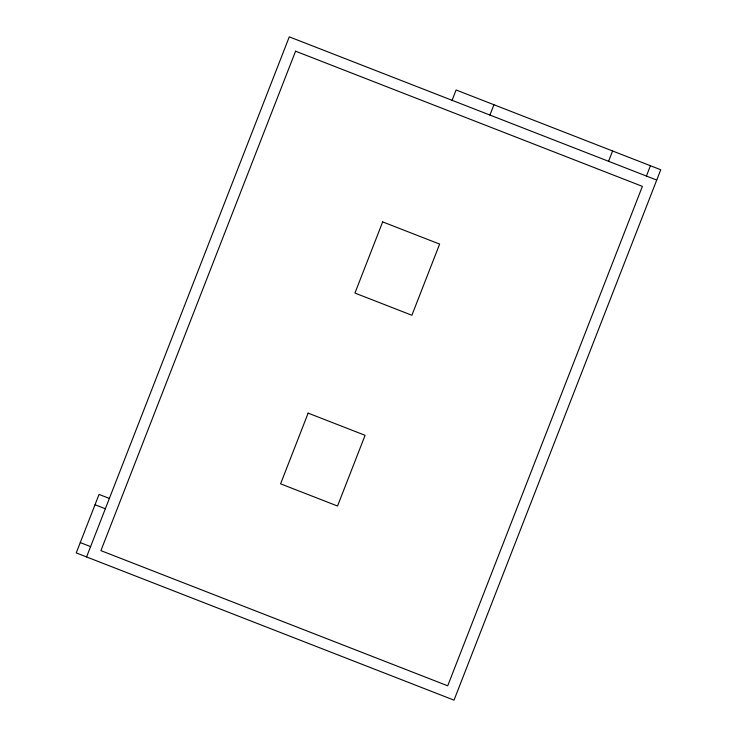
<?xml version="1.0" encoding="UTF-8"?>
<svg xmlns="http://www.w3.org/2000/svg" width="737" height="737" viewBox="0 0 737 737"><rect width="100%" height="100%" fill="white"/><g stroke="black" fill="none" stroke-linecap="round" stroke-linejoin="round"><path stroke-width="1.11" d="M86.57 556.932L289.282 36.85L656.731 180.068M452.085 100.306L456.102 89.988L660.757 169.75L454.02 700.15L76.243 552.907L99.044 494.426L109.362 498.442M489.921 115.055L493.947 104.737M608.569 161.302L612.594 150.984M646.413 176.051L650.43 165.733M95.018 504.744L105.336 508.77M80.269 542.589L90.587 546.605M295.574 51.194L100.914 550.631L447.718 685.806L642.388 186.369L295.574 51.194M308.14 413.125L280.585 483.831L337.537 506.024L365.091 435.327L308.14 413.125M382.678 221.892L354.939 293.059L411.891 315.261L439.63 244.094L382.678 221.892"/></g></svg>
